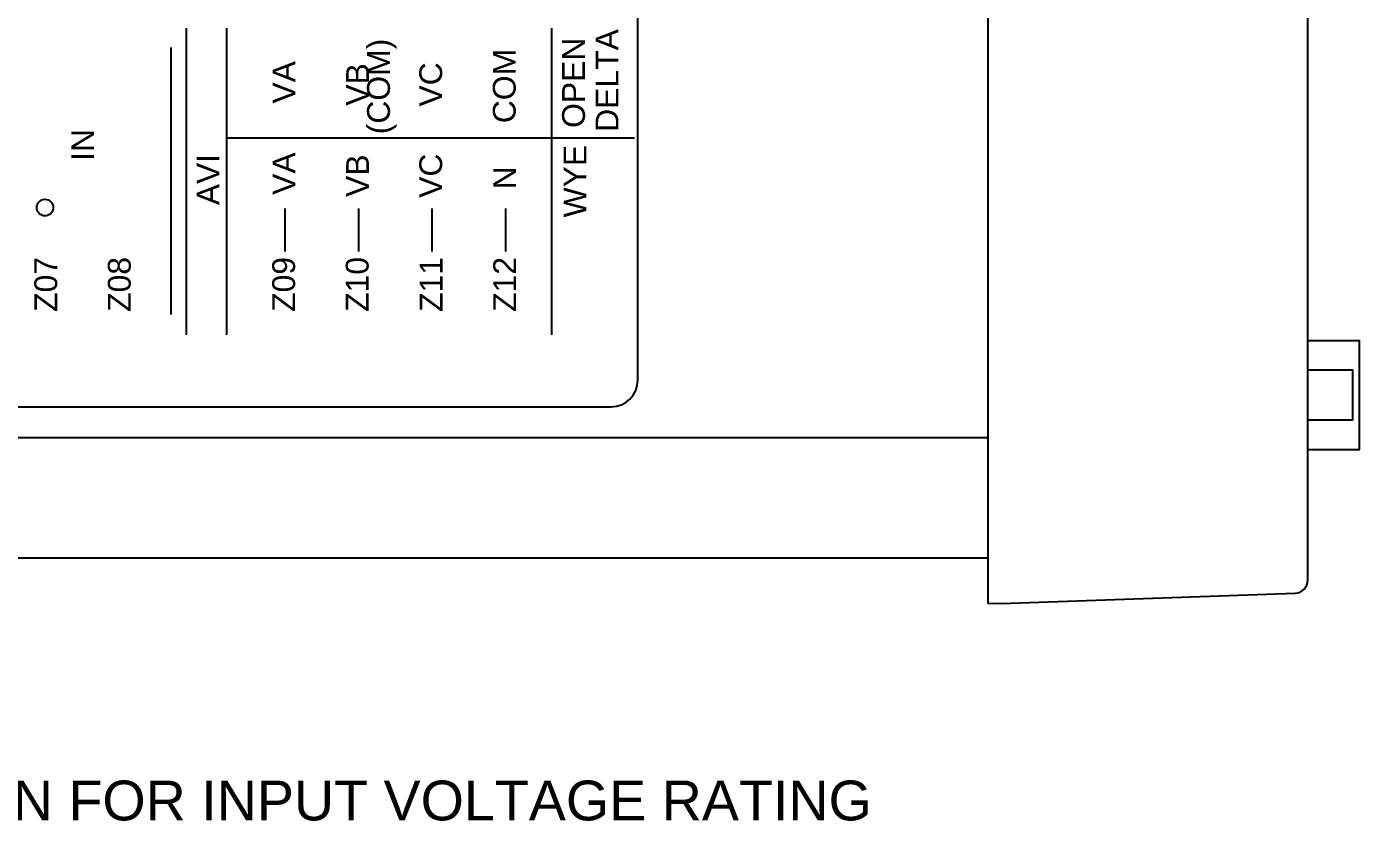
# Model space of a CAD drawing. Extents: x 0.5 to 35.5, y 0.5 to 23.5.
# Drawn here: x 24.142 to 28.159, y 5.377 to 7.783 of the extents above; entities that cross this region are included whole.
import ezdxf
from ezdxf.enums import TextEntityAlignment as Align

# ---------------------------------------------------------------- set-up
doc = ezdxf.new("R2010")
doc.units = 0
doc.header["$MEASUREMENT"] = 0
doc.layers.add('6_00______DWG_', color=7, linetype='CONTINUOUS')
doc.styles.add('ARIAL', font='arial.ttf')

msp = doc.modelspace()

# ---------------------------------------------------------------- linework, layer by layer
at = {"layer": '6_00______DWG_'}
for points in [[(27.9651, 13.5683), (27.0785, 13.5993), (27.0385, 13.5979), (27.0385, 6.0444), (27.0785, 6.043), (27.9651, 6.074, 0.404026), (28.0031, 6.1134), (28.0031, 13.529, 0.404026)], [(25.9037, 12.9611), (22.1938, 12.9611, 0.414214), (22.1138, 12.8811), (22.1138, 6.7162, 0.414212), (22.1938, 6.6362), (25.9037, 6.6362, 0.414211), (25.9837, 6.7162), (25.9837, 12.8811, 0.414219)]]:
    msp.add_lwpolyline(points, format="xyb", close=True, dxfattribs=at)
for points in [[(27.0385, 6.1794), (21.9438, 6.1794), (21.9438, 13.4629), (27.0385, 13.4629)], [(24.6236, 6.8528), (24.6236, 7.7778)], [(24.7446, 7.7778), (24.7446, 6.8528)], [(25.7237, 7.7778), (25.7237, 6.8528)], [(24.5768, 7.7194), (24.5768, 6.9144)], [(24.7446, 7.4474), (25.9737, 7.4474)], [(24.9199, 7.2344), (24.9199, 7.1044)], [(25.1416, 7.2344), (25.1416, 7.1044)], [(25.3633, 7.2344), (25.3633, 7.1044)], [(25.5849, 7.2344), (25.5849, 7.1044)], [(28.0031, 6.8366), (28.1585, 6.8366), (28.1585, 6.5066), (28.0031, 6.5066)], [(28.0031, 6.7476), (28.1382, 6.7476), (28.1382, 6.5956), (28.0031, 6.5956)], [(21.9438, 6.5436), (27.0385, 6.5436)]]:
    msp.add_lwpolyline(points, dxfattribs=at)
msp.add_circle((24.197, 7.2371), 0.025, dxfattribs=at)

# ---------------------------------------------------------------- texts
at = {"layer": '6_00______DWG_', "style": 'ARIAL'}
for s, height, p in [('DELTA', 0.06883, (25.9256, 7.4655)), ('(COM)', 0.06883, (25.2366, 7.4581)), ('OPEN', 0.06883, (25.8244, 7.4773)), ('VA', 0.06883, (24.9518, 7.5507)), ('COM', 0.06883, (25.6157, 7.4915)), ('VB', 0.06883, (25.1735, 7.5444)), ('VC', 0.06883, (25.394, 7.5417)), ('IN', 0.06883, (24.3449, 7.3782)), ('VA', 0.06883, (24.9518, 7.2754)), ('VB', 0.06883, (25.1735, 7.2691)), ('VC', 0.06883, (25.394, 7.2664)), ('WYE', 0.06883, (25.8288, 7.2073)), ('AVI', 0.06846, (24.723, 7.2445)), ('N', 0.0688, (25.6169, 7.292)), ('Z07', 0.06883, (24.2338, 6.9225)), ('Z08', 0.06883, (24.4554, 6.9225)), ('Z09', 0.06883, (24.9507, 6.9225)), ('Z10', 0.06883, (25.1724, 6.9225)), ('Z11', 0.06883, (25.3952, 6.9225)), ('Z12', 0.06883, (25.6169, 6.9225))]:
    msp.add_text(s, height=height, rotation=90, dxfattribs=at).set_placement(p)
msp.add_text('‡ SEE DOCUMENTATION FOR INPUT VOLTAGE RATING', height=0.12, dxfattribs=at).set_placement((24.4539, 5.3888), align=Align.CENTER)

doc.saveas('drawing.dxf')
